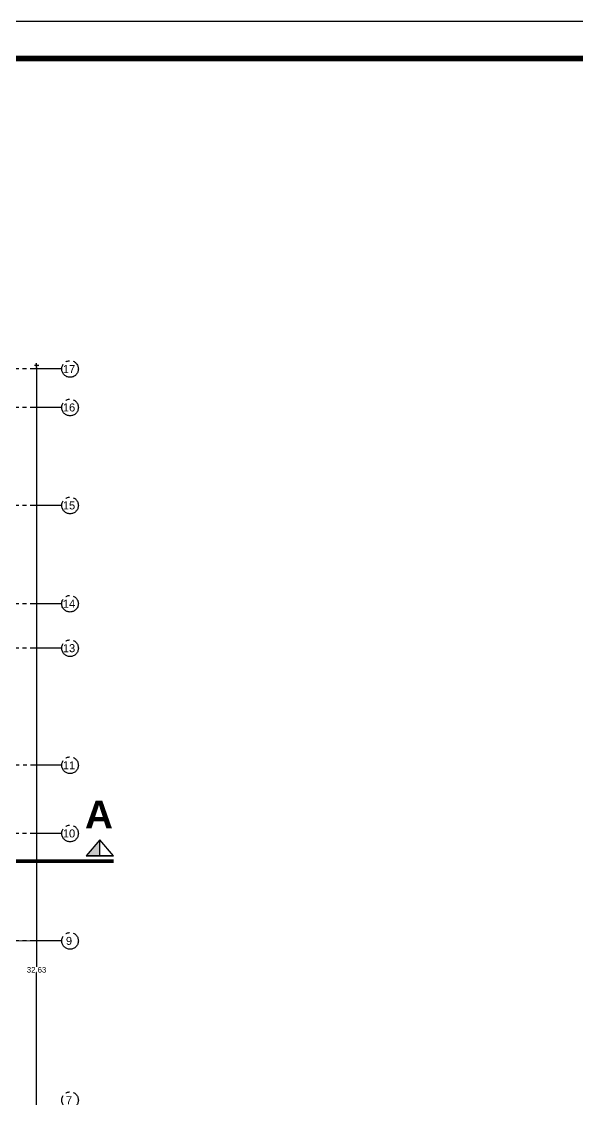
# Model space of a CAD drawing. Header units: millimetres. Extents: x 1217 to 2428, y 234 to 644.
# Drawn here: x 2368.45 to 2383.46, y 535.35 to 564.44 of the extents above; entities that cross this region are included whole.
import ezdxf

# ---------------------------------------------------------------- set-up
doc = ezdxf.new("R2010")
doc.units = ezdxf.units.MM
doc.linetypes.add('ACAD_ISO04W100', pattern=[30, 24, -3, 0, -3])
doc.linetypes.add('DASHDOTX2', pattern=[0.84, 0.4, -0.2, 0.04, -0.2])
doc.layers.get('0').update_dxf_attribs({"lineweight": 5})
for name, color, linetype in [('0.1', 251, 'Continuous'), ('CORTES', 30, 'Continuous'), ('COTAS', 252, 'Continuous'), ('EJES', 8, 'Continuous')]:
    doc.layers.add(name, color=color, linetype=linetype)
doc.styles.add('INTERARQ', font='arial.ttf')
doc.styles.get("Standard").update_dxf_attribs({"font": 'arial.ttf'})
doc.dimstyles.new('ESCALA_1-50', dxfattribs={"dimtxt": 0.15, "dimasz": 0.06, "dimexe": 0.18, "dimexo": 0.0625, "dimgap": 0, "dimtad": 0, "dimtih": 1, "dimtoh": 1, "dimzin": 0, "dimdsep": 46, "dimtxsty": 'INTERARQ', "dimblk": 'DIMTICK', "dimcen": 0, "dimse1": 1, "dimse2": 1, "dimclrd": 256, "dimclre": 1, "dimclrt": 2, "dimadec": 0, "dimazin": 0, "dimtfac": 4.5, "dimtofl": 0, "dimtmove": 2, "dimatfit": 3, "dimldrblk": 'DIMTICK', "dimfxl": 0, "dimtolj": 1, "dimtzin": 0, "dimarcsym": 0})

# ---------------------------------------------------------------- blocks, each defined once
blk = doc.blocks.new('DIMTICK')
at = {"color": 1}
for p, q in [((-1, 0), (1, 0)), ((0, 1), (0, -1))]:
    blk.add_line(p, q, dxfattribs=at)
at = {"color": 3, "const_width": 0.141}
blk.add_lwpolyline([(0.71, 0.71), (-0.71, -0.71)], dxfattribs=at)
blk = doc.blocks.new('*D468')
at = {"layer": 'COTAS', "lineweight": -2, "ltscale": 3, "transparency": 16777216}
for p, q in [((2368.856, 555.103), (2368.856, 538.923)), ((2368.856, 522.589), (2368.856, 538.77))]:
    blk.add_line(p, q, dxfattribs=at)
at = {"layer": 'DEFPOINTS', "color": 0, "ltscale": 3, "transparency": 16777216}
for p in [(2364.114, 555.163, 0), (2368.856, 555.163), (2364.114, 522.529, 0)]:
    blk.add_point(p, dxfattribs=at)
at = {"layer": 'COTAS', "lineweight": -2, "ltscale": 3, "transparency": 16777216, "xscale": 0.06, "yscale": 0.06, "zscale": 0.06}
for p, rotation in [((2368.856, 555.163), 90), ((2368.856, 522.529), 270)]:
    blk.add_blockref('DIMTICK', p, dxfattribs=dict(at, rotation=rotation))
at = {"layer": 'COTAS', "color": 2, "ltscale": 3, "transparency": 16777216, "insert": (2368.856, 538.846), "char_height": 0.15, "attachment_point": 5, "style": 'INTERARQ'}
blk.add_mtext('\\A1;32.63', dxfattribs=at)

msp = doc.modelspace()

# ---------------------------------------------------------------- hatches: boundary and pattern name
at = {"layer": 'CORTES', "ltscale": 3}
h = msp.add_hatch(color=256, dxfattribs=at)
h.dxf.hatch_style = 1
h.paths.add_polyline_path([(2370.56471, 542.35751), (2370.19336, 541.92708), (2370.56471, 541.92708)])

# ---------------------------------------------------------------- linework, layer by layer
at = {"ltscale": 3}
msp.add_line((2369.52562, 539.62816, 0), (2367.94149, 539.62816, 0), dxfattribs=at)
at = {"layer": '0.1', "ltscale": 3, "elevation": 0}
msp.add_lwpolyline([(2338.46076, 512.44057), (2428.46076, 512.44057), (2428.46076, 564.44057), (2338.46076, 564.44057)], close=True, dxfattribs=at)
at = {"layer": '0.1', "ltscale": 3, "const_width": 0.15, "elevation": 0}
msp.add_lwpolyline([(2339.46076, 513.44057), (2427.46076, 513.44057), (2427.46076, 563.44057), (2339.46076, 563.44057)], close=True, dxfattribs=at)
at = {"layer": 'CORTES', "ltscale": 3, "elevation": 0}
msp.add_lwpolyline([(2370.93605, 541.92708), (2370.19336, 541.92708), (2370.56471, 541.92708), (2370.56471, 542.35751), (2370.19336, 541.92708), (2370.93605, 541.92708), (2370.56471, 542.35751)], dxfattribs=at)
at = {"layer": 'CORTES', "color": 1, "linetype": 'DASHDOTX2', "ltscale": 1.5, "const_width": 0.1, "elevation": 0}
msp.add_lwpolyline([(2366.41913, 541.78099), (2370.93605, 541.78099), (2370.93605, 541.78099)], dxfattribs=at)
at = {"layer": 'EJES', "linetype": 'ACAD_ISO04W100', "ltscale": 0.035, "elevation": 0}
for points in [[(2369.52562, 555.06328), (2350.42715, 555.06328)], [(2369.52562, 554.02517), (2365.08838, 554.02517)], [(2369.52562, 551.38083), (2362.10848, 551.38083)], [(2369.52562, 548.72853), (2366.99833, 548.72853)], [(2369.52562, 547.52809), (2366.99833, 547.52809)], [(2369.53492, 544.36769), (2365.4584, 544.36769)], [(2369.52562, 542.52813), (2367.47933, 542.52813)], [(2369.52562, 539.62816), (2365.84934, 539.62816)]]:
    msp.add_lwpolyline(points, dxfattribs=at)
at = {"layer": 'EJES', "linetype": 'ACAD_ISO04W100', "ltscale": 0.035}
for centre in [(2369.75989, 555.06329, 0), (2369.75989, 555.06328, 0), (2369.75989, 554.02518, 0), (2369.75989, 554.02518, 0), (2369.75989, 551.38084, 0), (2369.75989, 551.38084, 0), (2369.75898, 548.72854, 0), (2369.75898, 548.72854, 0), (2369.75989, 547.5281, 0), (2369.75989, 547.52809, 0), (2369.75989, 544.3677, 0), (2369.75989, 544.36769, 0), (2369.75989, 542.52814, 0), (2369.75989, 542.52813, 0), (2369.75989, 539.62817, 0), (2369.75989, 539.62817, 0), (2369.75989, 535.32825, 0), (2369.75989, 535.32825, 0)]:
    msp.add_circle(centre, 0.22497, dxfattribs=at)

# ---------------------------------------------------------------- texts
at = {"layer": 'CORTES', "insert": (2370.54064, 543.04013, 0), "char_height": 0.7499944, "width": 2.965875, "attachment_point": 5}
msp.add_mtext('{\\fArial|b1|i0|c0|p34;A}', dxfattribs=at)
at = {"layer": 'EJES', "width": 0.3443665, "attachment_point": 5}
for s, insert, char_height in [('17', (2369.73188, 555.06155, 0), 0.215998), ('16', (2369.73188, 554.02344, 0), 0.215998), ('15', (2369.73188, 551.3791, 0), 0.215998), ('14', (2369.73098, 548.7268, 0), 0.215998), ('13', (2369.73188, 547.52635, 0), 0.215998), ('11', (2369.73188, 544.36595, 0), 0.215998), ('10', (2369.73188, 542.52639, 0), 0.215998), ('9', (2369.73188, 539.62643, 0), 0.216), ('7', (2369.73188, 535.32651, 0), 0.216)]:
    msp.add_mtext(s, dxfattribs=dict(at, insert=insert, char_height=char_height))

# ---------------------------------------------------------------- dimensions: what is measured, and where the dimension line sits
at = {"layer": 'COTAS', "ltscale": 3}
dim = msp.add_linear_dim(base=(2368.85635, 555.16328, 0), p1=(2364.11354, 522.52928, 0), p2=(2364.11354, 555.16328, 0), angle=90, dimstyle='ESCALA_1-50', dxfattribs=at)
dim.commit()
dim.dimension.update_dxf_attribs({"geometry": '*D468', "text_midpoint": (2368.85635, 538.84628, 0)})

doc.saveas('drawing.dxf')
